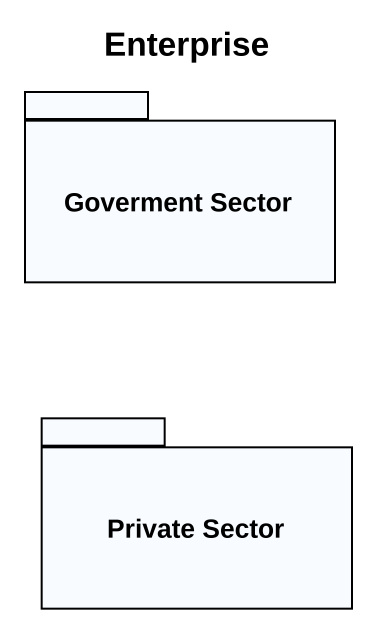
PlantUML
@startuml
title Enterprise
package "Goverment Sector" as Goverment_Sector {
}
package "Private Sector" as Private_Sector {
}
@enduml
